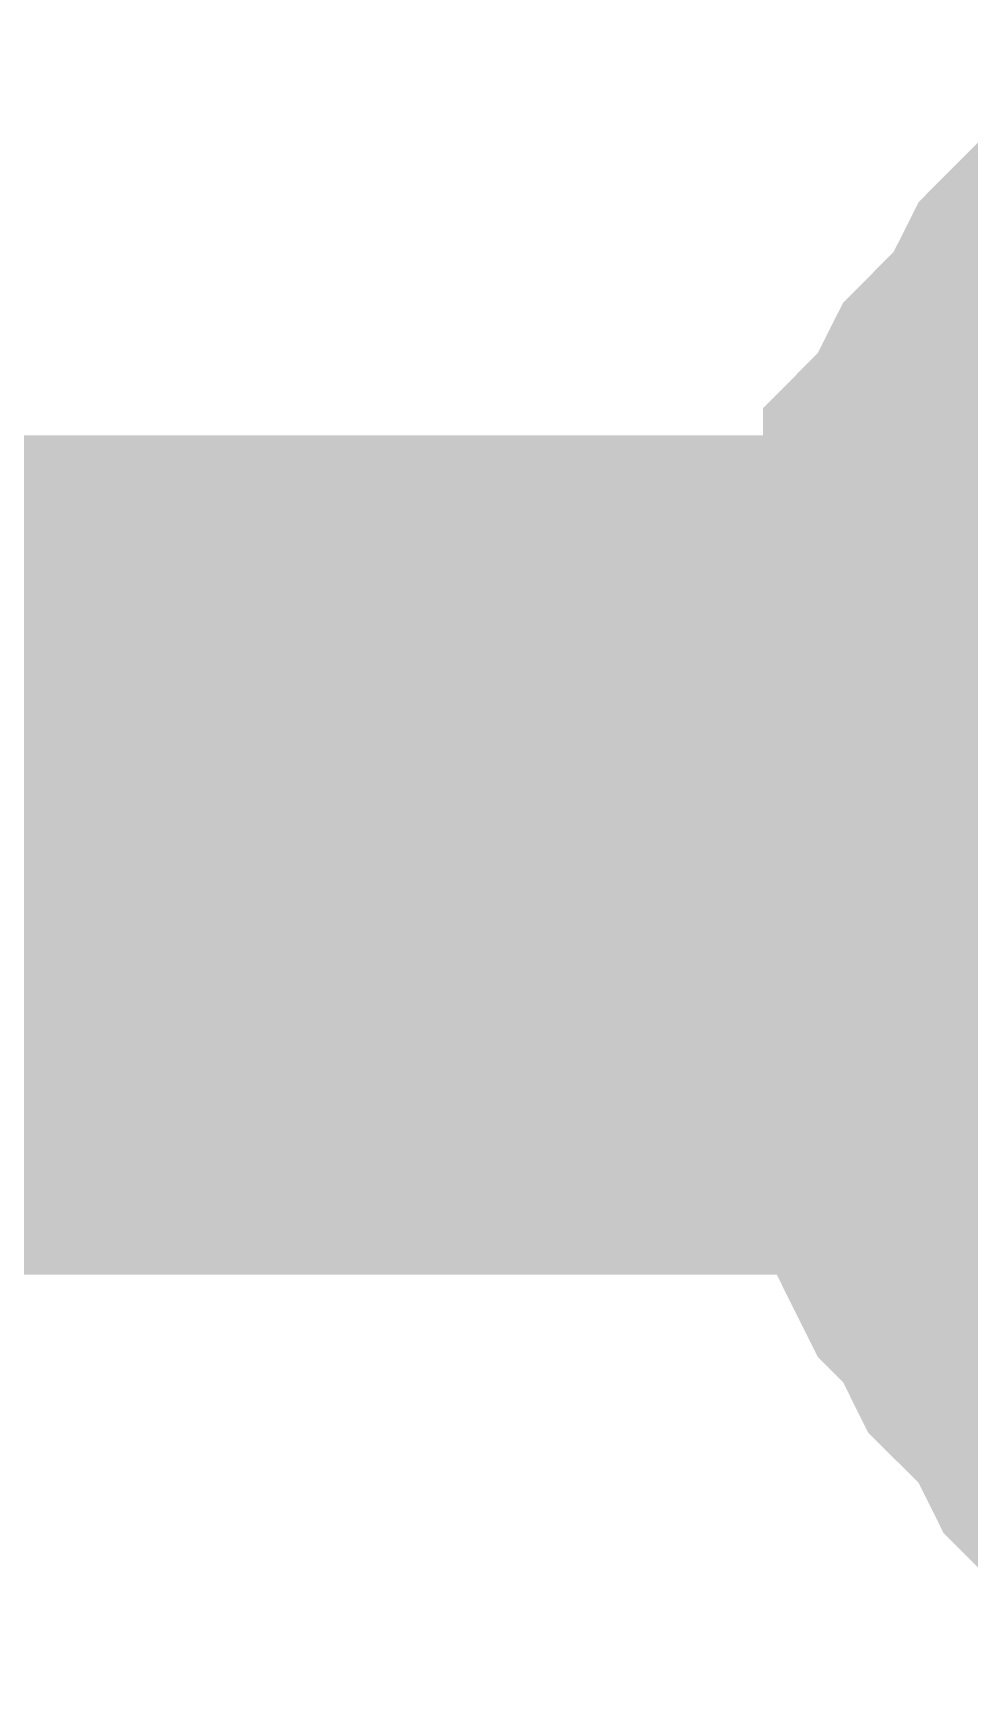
# Model space of a CAD drawing. Header units: inches. Extents: x 0 to 841, y 0 to 594.
# Drawn here: x 443.504 to 444.34, y 444.25 to 445.717 of the extents above; entities that cross this region are included whole.
import ezdxf

# ---------------------------------------------------------------- set-up
doc = ezdxf.new("R2010")
doc.units = ezdxf.units.IN
doc.layers.add('Sheet', color=255, linetype='Continuous')

msp = doc.modelspace()

# ---------------------------------------------------------------- linework, layer by layer
at = {"layer": 'Sheet'}
for points in [[(444.2379, 444.9834, 0.2997, 0.2997, 0), (444.2379, 445.0284, 0.2997, 0.2997, 0), (444.2379, 445.0733, 0.2997, 0.2997, 0), (444.2379, 445.0957, 0.2997, 0.2997, 0), (444.2604, 445.1407, 0.2997, 0.2997, 0), (444.2604, 445.1856, 0.2997, 0.2997, 0), (444.2828, 445.208, 0.2997, 0.2997, 0), (444.2828, 445.2529, 0.2997, 0.2997, 0), (444.3053, 445.2754, 0.2997, 0.2997, 0), (444.3053, 445.3203, 0.2997, 0.2997, 0), (444.3277, 445.3428, 0.2997, 0.2997, 0), (444.3502, 445.3877, 0.2997, 0.2997, 0), (444.3726, 445.4102, 0.2997, 0.2997, 0), (444.3951, 445.4326, 0.2997, 0.2997, 0), (444.4176, 445.4775, 0.2997, 0.2997, 0), (444.44, 445.5, 0.2997, 0.2997, 0), (444.4625, 445.5225, 0.2997, 0.2997, 0), (444.4849, 445.5449, 0.2997, 0.2997, 0), (444.5299, 445.5674, 0.2997, 0.2997, 0)], [(444.2379, 444.9834, 0.2997, 0.2997, 0), (444.2379, 445.0284, 0.2997, 0.2997, 0), (444.2379, 445.0733, 0.2997, 0.2997, 0), (444.2379, 445.0957, 0.2997, 0.2997, 0), (444.2604, 445.1407, 0.2997, 0.2997, 0), (444.2604, 445.1856, 0.2997, 0.2997, 0), (444.2828, 445.208, 0.2997, 0.2997, 0), (444.2828, 445.2529, 0.2997, 0.2997, 0), (444.3053, 445.2754, 0.2997, 0.2997, 0), (444.3053, 445.3203, 0.2997, 0.2997, 0), (444.3277, 445.3428, 0.2997, 0.2997, 0), (444.3502, 445.3877, 0.2997, 0.2997, 0), (444.3726, 445.4102, 0.2997, 0.2997, 0), (444.3951, 445.4326, 0.2997, 0.2997, 0), (444.4176, 445.4775, 0.2997, 0.2997, 0), (444.44, 445.5, 0.2997, 0.2997, 0), (444.4625, 445.5225, 0.2997, 0.2997, 0), (444.4849, 445.5449, 0.2997, 0.2997, 0), (444.5299, 445.5674, 0.2997, 0.2997, 0)], [(444.2379, 444.9834, 0.2997, 0.2997, 0), (444.2379, 445.0284, 0.2997, 0.2997, 0), (444.2379, 445.0733, 0.2997, 0.2997, 0), (444.2379, 445.0957, 0.2997, 0.2997, 0), (444.2604, 445.1407, 0.2997, 0.2997, 0), (444.2604, 445.1856, 0.2997, 0.2997, 0), (444.2828, 445.208, 0.2997, 0.2997, 0), (444.2828, 445.2529, 0.2997, 0.2997, 0), (444.3053, 445.2754, 0.2997, 0.2997, 0), (444.3053, 445.3203, 0.2997, 0.2997, 0), (444.3277, 445.3428, 0.2997, 0.2997, 0), (444.3502, 445.3877, 0.2997, 0.2997, 0), (444.3726, 445.4102, 0.2997, 0.2997, 0), (444.3951, 445.4326, 0.2997, 0.2997, 0), (444.4176, 445.4775, 0.2997, 0.2997, 0), (444.44, 445.5, 0.2997, 0.2997, 0), (444.4625, 445.5225, 0.2997, 0.2997, 0), (444.4849, 445.5449, 0.2997, 0.2997, 0), (444.5299, 445.5674, 0.2997, 0.2997, 0)], [(444.2379, 444.9834, 0.2997, 0.2997, 0), (444.2379, 445.0284, 0.2997, 0.2997, 0), (444.2379, 445.0733, 0.2997, 0.2997, 0), (444.2379, 445.0957, 0.2997, 0.2997, 0), (444.2604, 445.1407, 0.2997, 0.2997, 0), (444.2604, 445.1856, 0.2997, 0.2997, 0), (444.2828, 445.208, 0.2997, 0.2997, 0), (444.2828, 445.2529, 0.2997, 0.2997, 0), (444.3053, 445.2754, 0.2997, 0.2997, 0), (444.3053, 445.3203, 0.2997, 0.2997, 0), (444.3277, 445.3428, 0.2997, 0.2997, 0), (444.3502, 445.3877, 0.2997, 0.2997, 0), (444.3726, 445.4102, 0.2997, 0.2997, 0), (444.3951, 445.4326, 0.2997, 0.2997, 0), (444.4176, 445.4775, 0.2997, 0.2997, 0), (444.44, 445.5, 0.2997, 0.2997, 0), (444.4625, 445.5225, 0.2997, 0.2997, 0), (444.4849, 445.5449, 0.2997, 0.2997, 0), (444.5299, 445.5674, 0.2997, 0.2997, 0)], [(444.2379, 444.9834, 0.2997, 0.2997, 0), (444.2379, 445.0284, 0.2997, 0.2997, 0), (444.2379, 445.0733, 0.2997, 0.2997, 0), (444.2379, 445.0957, 0.2997, 0.2997, 0), (444.2604, 445.1407, 0.2997, 0.2997, 0), (444.2604, 445.1856, 0.2997, 0.2997, 0), (444.2828, 445.208, 0.2997, 0.2997, 0), (444.2828, 445.2529, 0.2997, 0.2997, 0), (444.3053, 445.2754, 0.2997, 0.2997, 0), (444.3053, 445.3203, 0.2997, 0.2997, 0), (444.3277, 445.3428, 0.2997, 0.2997, 0), (444.3502, 445.3877, 0.2997, 0.2997, 0), (444.3726, 445.4102, 0.2997, 0.2997, 0), (444.3951, 445.4326, 0.2997, 0.2997, 0), (444.4176, 445.4775, 0.2997, 0.2997, 0), (444.44, 445.5, 0.2997, 0.2997, 0), (444.4625, 445.5225, 0.2997, 0.2997, 0), (444.4849, 445.5449, 0.2997, 0.2997, 0), (444.5299, 445.5674, 0.2997, 0.2997, 0)], [(444.2379, 444.9834, 0.2997, 0.2997, 0), (444.2379, 445.0284, 0.2997, 0.2997, 0), (444.2379, 445.0733, 0.2997, 0.2997, 0), (444.2379, 445.0957, 0.2997, 0.2997, 0), (444.2604, 445.1407, 0.2997, 0.2997, 0), (444.2604, 445.1856, 0.2997, 0.2997, 0), (444.2828, 445.208, 0.2997, 0.2997, 0), (444.2828, 445.2529, 0.2997, 0.2997, 0), (444.3053, 445.2754, 0.2997, 0.2997, 0), (444.3053, 445.3203, 0.2997, 0.2997, 0), (444.3277, 445.3428, 0.2997, 0.2997, 0), (444.3502, 445.3877, 0.2997, 0.2997, 0), (444.3726, 445.4102, 0.2997, 0.2997, 0), (444.3951, 445.4326, 0.2997, 0.2997, 0), (444.4176, 445.4775, 0.2997, 0.2997, 0), (444.44, 445.5, 0.2997, 0.2997, 0), (444.4625, 445.5225, 0.2997, 0.2997, 0), (444.4849, 445.5449, 0.2997, 0.2997, 0), (444.5299, 445.5674, 0.2997, 0.2997, 0)], [(444.2379, 444.9834, 0.2997, 0.2997, 0), (444.2379, 445.0284, 0.2997, 0.2997, 0), (444.2379, 445.0733, 0.2997, 0.2997, 0), (444.2379, 445.0957, 0.2997, 0.2997, 0), (444.2604, 445.1407, 0.2997, 0.2997, 0), (444.2604, 445.1856, 0.2997, 0.2997, 0), (444.2828, 445.208, 0.2997, 0.2997, 0), (444.2828, 445.2529, 0.2997, 0.2997, 0), (444.3053, 445.2754, 0.2997, 0.2997, 0), (444.3053, 445.3203, 0.2997, 0.2997, 0), (444.3277, 445.3428, 0.2997, 0.2997, 0), (444.3502, 445.3877, 0.2997, 0.2997, 0), (444.3726, 445.4102, 0.2997, 0.2997, 0), (444.3951, 445.4326, 0.2997, 0.2997, 0), (444.4176, 445.4775, 0.2997, 0.2997, 0), (444.44, 445.5, 0.2997, 0.2997, 0), (444.4625, 445.5225, 0.2997, 0.2997, 0), (444.4849, 445.5449, 0.2997, 0.2997, 0), (444.5299, 445.5674, 0.2997, 0.2997, 0)], [(444.2379, 444.9834, 0.0991, 0.0991, 0), (444.2379, 445.0284, 0.0991, 0.0991, 0), (444.2379, 445.0733, 0.0991, 0.0991, 0), (444.2379, 445.0957, 0.0991, 0.0991, 0), (444.2604, 445.1407, 0.0991, 0.0991, 0), (444.2604, 445.1856, 0.0991, 0.0991, 0), (444.2828, 445.208, 0.0991, 0.0991, 0), (444.2828, 445.2529, 0.0991, 0.0991, 0), (444.3053, 445.2754, 0.0991, 0.0991, 0), (444.3053, 445.3203, 0.0991, 0.0991, 0), (444.3277, 445.3428, 0.0991, 0.0991, 0), (444.3502, 445.3877, 0.0991, 0.0991, 0), (444.3726, 445.4102, 0.0991, 0.0991, 0), (444.3951, 445.4326, 0.0991, 0.0991, 0)], [(444.2379, 444.9834, 0.0991, 0.0991, 0), (444.2379, 445.0284, 0.0991, 0.0991, 0), (444.2379, 445.0733, 0.0991, 0.0991, 0), (444.2379, 445.0957, 0.0991, 0.0991, 0), (444.2604, 445.1407, 0.0991, 0.0991, 0), (444.2604, 445.1856, 0.0991, 0.0991, 0), (444.2828, 445.208, 0.0991, 0.0991, 0), (444.2828, 445.2529, 0.0991, 0.0991, 0), (444.3053, 445.2754, 0.0991, 0.0991, 0), (444.3053, 445.3203, 0.0991, 0.0991, 0), (444.3277, 445.3428, 0.0991, 0.0991, 0), (444.3502, 445.3877, 0.0991, 0.0991, 0), (444.3726, 445.4102, 0.0991, 0.0991, 0), (444.3951, 445.4326, 0.0991, 0.0991, 0)], [(444.2379, 444.9834, 0.0991, 0.0991, 0), (444.2379, 445.0284, 0.0991, 0.0991, 0), (444.2379, 445.0733, 0.0991, 0.0991, 0), (444.2379, 445.0957, 0.0991, 0.0991, 0), (444.2604, 445.1407, 0.0991, 0.0991, 0), (444.2604, 445.1856, 0.0991, 0.0991, 0), (444.2828, 445.208, 0.0991, 0.0991, 0), (444.2828, 445.2529, 0.0991, 0.0991, 0), (444.3053, 445.2754, 0.0991, 0.0991, 0), (444.3053, 445.3203, 0.0991, 0.0991, 0), (444.3277, 445.3428, 0.0991, 0.0991, 0), (444.3502, 445.3877, 0.0991, 0.0991, 0), (444.3726, 445.4102, 0.0991, 0.0991, 0), (444.3951, 445.4326, 0.0991, 0.0991, 0)], [(444.2379, 444.9834, 0.0991, 0.0991, 0), (444.2379, 445.0284, 0.0991, 0.0991, 0), (444.2379, 445.0733, 0.0991, 0.0991, 0), (444.2379, 445.0957, 0.0991, 0.0991, 0), (444.2604, 445.1407, 0.0991, 0.0991, 0), (444.2604, 445.1856, 0.0991, 0.0991, 0), (444.2828, 445.208, 0.0991, 0.0991, 0), (444.2828, 445.2529, 0.0991, 0.0991, 0), (444.3053, 445.2754, 0.0991, 0.0991, 0), (444.3053, 445.3203, 0.0991, 0.0991, 0), (444.3277, 445.3428, 0.0991, 0.0991, 0), (444.3502, 445.3877, 0.0991, 0.0991, 0), (444.3726, 445.4102, 0.0991, 0.0991, 0), (444.3951, 445.4326, 0.0991, 0.0991, 0)], [(444.2379, 444.9834, 0.0991, 0.0991, 0), (444.2379, 445.0284, 0.0991, 0.0991, 0), (444.2379, 445.0733, 0.0991, 0.0991, 0), (444.2379, 445.0957, 0.0991, 0.0991, 0), (444.2604, 445.1407, 0.0991, 0.0991, 0), (444.2604, 445.1856, 0.0991, 0.0991, 0), (444.2828, 445.208, 0.0991, 0.0991, 0), (444.2828, 445.2529, 0.0991, 0.0991, 0), (444.3053, 445.2754, 0.0991, 0.0991, 0), (444.3053, 445.3203, 0.0991, 0.0991, 0), (444.3277, 445.3428, 0.0991, 0.0991, 0), (444.3502, 445.3877, 0.0991, 0.0991, 0), (444.3726, 445.4102, 0.0991, 0.0991, 0), (444.3951, 445.4326, 0.0991, 0.0991, 0)], [(444.2379, 444.9834, 0.0991, 0.0991, 0), (444.2379, 445.0284, 0.0991, 0.0991, 0), (444.2379, 445.0733, 0.0991, 0.0991, 0), (444.2379, 445.0957, 0.0991, 0.0991, 0), (444.2604, 445.1407, 0.0991, 0.0991, 0), (444.2604, 445.1856, 0.0991, 0.0991, 0), (444.2828, 445.208, 0.0991, 0.0991, 0), (444.2828, 445.2529, 0.0991, 0.0991, 0), (444.3053, 445.2754, 0.0991, 0.0991, 0), (444.3053, 445.3203, 0.0991, 0.0991, 0), (444.3277, 445.3428, 0.0991, 0.0991, 0), (444.3502, 445.3877, 0.0991, 0.0991, 0), (444.3726, 445.4102, 0.0991, 0.0991, 0), (444.3951, 445.4326, 0.0991, 0.0991, 0)], [(444.2379, 444.9834, 0.0991, 0.0991, 0), (444.2379, 445.0284, 0.0991, 0.0991, 0), (444.2379, 445.0733, 0.0991, 0.0991, 0), (444.2379, 445.0957, 0.0991, 0.0991, 0), (444.2604, 445.1407, 0.0991, 0.0991, 0), (444.2604, 445.1856, 0.0991, 0.0991, 0), (444.2828, 445.208, 0.0991, 0.0991, 0), (444.2828, 445.2529, 0.0991, 0.0991, 0), (444.3053, 445.2754, 0.0991, 0.0991, 0), (444.3053, 445.3203, 0.0991, 0.0991, 0), (444.3277, 445.3428, 0.0991, 0.0991, 0), (444.3502, 445.3877, 0.0991, 0.0991, 0), (444.3726, 445.4102, 0.0991, 0.0991, 0), (444.3951, 445.4326, 0.0991, 0.0991, 0)], [(440.0158, 444.9834, 0.7493, 0.7493, 0), (445.0015, 444.9834, 0.7493, 0.7493, 0)], [(440.0158, 444.9834, 0.7493, 0.7493, 0), (445.0015, 444.9834, 0.7493, 0.7493, 0)], [(440.0158, 444.9834, 0.2997, 0.2997, 0), (445.0015, 444.9834, 0.2997, 0.2997, 0)], [(444.5299, 444.3995, 0.2997, 0.2997, 0), (444.4849, 444.422, 0.2997, 0.2997, 0), (444.4625, 444.4444, 0.2997, 0.2997, 0), (444.44, 444.4669, 0.2997, 0.2997, 0), (444.4176, 444.5118, 0.2997, 0.2997, 0), (444.3951, 444.5343, 0.2997, 0.2997, 0), (444.3726, 444.5567, 0.2997, 0.2997, 0), (444.3502, 444.6016, 0.2997, 0.2997, 0), (444.3277, 444.6241, 0.2997, 0.2997, 0), (444.3053, 444.669, 0.2997, 0.2997, 0), (444.3053, 444.6915, 0.2997, 0.2997, 0), (444.2828, 444.7364, 0.2997, 0.2997, 0), (444.2828, 444.7588, 0.2997, 0.2997, 0), (444.2604, 444.8038, 0.2997, 0.2997, 0), (444.2604, 444.8262, 0.2997, 0.2997, 0), (444.2379, 444.8711, 0.2997, 0.2997, 0), (444.2379, 444.9161, 0.2997, 0.2997, 0), (444.2379, 444.9385, 0.2997, 0.2997, 0), (444.2379, 444.9834, 0.2997, 0.2997, 0)], [(444.2379, 444.9834, 0.2997, 0.2997, 0), (444.2379, 444.9834, 0.2997, 0.2997, 0)], [(444.5299, 444.3995, 0.2997, 0.2997, 0), (444.4849, 444.422, 0.2997, 0.2997, 0), (444.4625, 444.4444, 0.2997, 0.2997, 0), (444.44, 444.4669, 0.2997, 0.2997, 0), (444.4176, 444.5118, 0.2997, 0.2997, 0), (444.3951, 444.5343, 0.2997, 0.2997, 0), (444.3726, 444.5567, 0.2997, 0.2997, 0), (444.3502, 444.6016, 0.2997, 0.2997, 0), (444.3277, 444.6241, 0.2997, 0.2997, 0), (444.3053, 444.669, 0.2997, 0.2997, 0), (444.3053, 444.6915, 0.2997, 0.2997, 0), (444.2828, 444.7364, 0.2997, 0.2997, 0), (444.2828, 444.7588, 0.2997, 0.2997, 0), (444.2604, 444.8038, 0.2997, 0.2997, 0), (444.2604, 444.8262, 0.2997, 0.2997, 0), (444.2379, 444.8711, 0.2997, 0.2997, 0), (444.2379, 444.9161, 0.2997, 0.2997, 0), (444.2379, 444.9385, 0.2997, 0.2997, 0), (444.2379, 444.9834, 0.2997, 0.2997, 0)], [(444.2379, 444.9834, 0.2997, 0.2997, 0), (444.2379, 444.9834, 0.2997, 0.2997, 0)], [(444.5299, 444.3995, 0.2997, 0.2997, 0), (444.4849, 444.422, 0.2997, 0.2997, 0), (444.4625, 444.4444, 0.2997, 0.2997, 0), (444.44, 444.4669, 0.2997, 0.2997, 0), (444.4176, 444.5118, 0.2997, 0.2997, 0), (444.3951, 444.5343, 0.2997, 0.2997, 0), (444.3726, 444.5567, 0.2997, 0.2997, 0), (444.3502, 444.6016, 0.2997, 0.2997, 0), (444.3277, 444.6241, 0.2997, 0.2997, 0), (444.3053, 444.669, 0.2997, 0.2997, 0), (444.3053, 444.6915, 0.2997, 0.2997, 0), (444.2828, 444.7364, 0.2997, 0.2997, 0), (444.2828, 444.7588, 0.2997, 0.2997, 0), (444.2604, 444.8038, 0.2997, 0.2997, 0), (444.2604, 444.8262, 0.2997, 0.2997, 0), (444.2379, 444.8711, 0.2997, 0.2997, 0), (444.2379, 444.9161, 0.2997, 0.2997, 0), (444.2379, 444.9385, 0.2997, 0.2997, 0), (444.2379, 444.9834, 0.2997, 0.2997, 0)], [(444.2379, 444.9834, 0.2997, 0.2997, 0), (444.2379, 444.9834, 0.2997, 0.2997, 0)], [(444.5299, 444.3995, 0.2997, 0.2997, 0), (444.4849, 444.422, 0.2997, 0.2997, 0), (444.4625, 444.4444, 0.2997, 0.2997, 0), (444.44, 444.4669, 0.2997, 0.2997, 0), (444.4176, 444.5118, 0.2997, 0.2997, 0), (444.3951, 444.5343, 0.2997, 0.2997, 0), (444.3726, 444.5567, 0.2997, 0.2997, 0), (444.3502, 444.6016, 0.2997, 0.2997, 0), (444.3277, 444.6241, 0.2997, 0.2997, 0), (444.3053, 444.669, 0.2997, 0.2997, 0), (444.3053, 444.6915, 0.2997, 0.2997, 0), (444.2828, 444.7364, 0.2997, 0.2997, 0), (444.2828, 444.7588, 0.2997, 0.2997, 0), (444.2604, 444.8038, 0.2997, 0.2997, 0), (444.2604, 444.8262, 0.2997, 0.2997, 0), (444.2379, 444.8711, 0.2997, 0.2997, 0), (444.2379, 444.9161, 0.2997, 0.2997, 0), (444.2379, 444.9385, 0.2997, 0.2997, 0), (444.2379, 444.9834, 0.2997, 0.2997, 0)], [(444.2379, 444.9834, 0.2997, 0.2997, 0), (444.2379, 444.9834, 0.2997, 0.2997, 0)], [(444.5299, 444.3995, 0.2997, 0.2997, 0), (444.4849, 444.422, 0.2997, 0.2997, 0), (444.4625, 444.4444, 0.2997, 0.2997, 0), (444.44, 444.4669, 0.2997, 0.2997, 0), (444.4176, 444.5118, 0.2997, 0.2997, 0), (444.3951, 444.5343, 0.2997, 0.2997, 0), (444.3726, 444.5567, 0.2997, 0.2997, 0), (444.3502, 444.6016, 0.2997, 0.2997, 0), (444.3277, 444.6241, 0.2997, 0.2997, 0), (444.3053, 444.669, 0.2997, 0.2997, 0), (444.3053, 444.6915, 0.2997, 0.2997, 0), (444.2828, 444.7364, 0.2997, 0.2997, 0), (444.2828, 444.7588, 0.2997, 0.2997, 0), (444.2604, 444.8038, 0.2997, 0.2997, 0), (444.2604, 444.8262, 0.2997, 0.2997, 0), (444.2379, 444.8711, 0.2997, 0.2997, 0), (444.2379, 444.9161, 0.2997, 0.2997, 0), (444.2379, 444.9385, 0.2997, 0.2997, 0), (444.2379, 444.9834, 0.2997, 0.2997, 0)], [(444.2379, 444.9834, 0.2997, 0.2997, 0), (444.2379, 444.9834, 0.2997, 0.2997, 0)], [(444.5299, 444.3995, 0.2997, 0.2997, 0), (444.4849, 444.422, 0.2997, 0.2997, 0), (444.4625, 444.4444, 0.2997, 0.2997, 0), (444.44, 444.4669, 0.2997, 0.2997, 0), (444.4176, 444.5118, 0.2997, 0.2997, 0), (444.3951, 444.5343, 0.2997, 0.2997, 0), (444.3726, 444.5567, 0.2997, 0.2997, 0), (444.3502, 444.6016, 0.2997, 0.2997, 0), (444.3277, 444.6241, 0.2997, 0.2997, 0), (444.3053, 444.669, 0.2997, 0.2997, 0), (444.3053, 444.6915, 0.2997, 0.2997, 0), (444.2828, 444.7364, 0.2997, 0.2997, 0), (444.2828, 444.7588, 0.2997, 0.2997, 0), (444.2604, 444.8038, 0.2997, 0.2997, 0), (444.2604, 444.8262, 0.2997, 0.2997, 0), (444.2379, 444.8711, 0.2997, 0.2997, 0), (444.2379, 444.9161, 0.2997, 0.2997, 0), (444.2379, 444.9385, 0.2997, 0.2997, 0), (444.2379, 444.9834, 0.2997, 0.2997, 0)], [(444.2379, 444.9834, 0.2997, 0.2997, 0), (444.2379, 444.9834, 0.2997, 0.2997, 0)], [(444.5299, 444.3995, 0.2997, 0.2997, 0), (444.4849, 444.422, 0.2997, 0.2997, 0), (444.4625, 444.4444, 0.2997, 0.2997, 0), (444.44, 444.4669, 0.2997, 0.2997, 0), (444.4176, 444.5118, 0.2997, 0.2997, 0), (444.3951, 444.5343, 0.2997, 0.2997, 0), (444.3726, 444.5567, 0.2997, 0.2997, 0), (444.3502, 444.6016, 0.2997, 0.2997, 0), (444.3277, 444.6241, 0.2997, 0.2997, 0), (444.3053, 444.669, 0.2997, 0.2997, 0), (444.3053, 444.6915, 0.2997, 0.2997, 0), (444.2828, 444.7364, 0.2997, 0.2997, 0), (444.2828, 444.7588, 0.2997, 0.2997, 0), (444.2604, 444.8038, 0.2997, 0.2997, 0), (444.2604, 444.8262, 0.2997, 0.2997, 0), (444.2379, 444.8711, 0.2997, 0.2997, 0), (444.2379, 444.9161, 0.2997, 0.2997, 0), (444.2379, 444.9385, 0.2997, 0.2997, 0), (444.2379, 444.9834, 0.2997, 0.2997, 0)], [(444.2379, 444.9834, 0.2997, 0.2997, 0), (444.2379, 444.9834, 0.2997, 0.2997, 0)], [(444.3951, 444.5343, 0.0991, 0.0991, 0), (444.3726, 444.5567, 0.0991, 0.0991, 0), (444.3502, 444.6016, 0.0991, 0.0991, 0), (444.3277, 444.6241, 0.0991, 0.0991, 0), (444.3053, 444.669, 0.0991, 0.0991, 0), (444.3053, 444.6915, 0.0991, 0.0991, 0), (444.2828, 444.7364, 0.0991, 0.0991, 0), (444.2828, 444.7588, 0.0991, 0.0991, 0), (444.2604, 444.8038, 0.0991, 0.0991, 0), (444.2604, 444.8262, 0.0991, 0.0991, 0), (444.2379, 444.8711, 0.0991, 0.0991, 0), (444.2379, 444.9161, 0.0991, 0.0991, 0), (444.2379, 444.9385, 0.0991, 0.0991, 0), (444.2379, 444.9834, 0.0991, 0.0991, 0)], [(444.2379, 444.9834, 0.0991, 0.0991, 0), (444.2379, 444.9834, 0.0991, 0.0991, 0)], [(444.3951, 444.5343, 0.0991, 0.0991, 0), (444.3726, 444.5567, 0.0991, 0.0991, 0), (444.3502, 444.6016, 0.0991, 0.0991, 0), (444.3277, 444.6241, 0.0991, 0.0991, 0), (444.3053, 444.669, 0.0991, 0.0991, 0), (444.3053, 444.6915, 0.0991, 0.0991, 0), (444.2828, 444.7364, 0.0991, 0.0991, 0), (444.2828, 444.7588, 0.0991, 0.0991, 0), (444.2604, 444.8038, 0.0991, 0.0991, 0), (444.2604, 444.8262, 0.0991, 0.0991, 0), (444.2379, 444.8711, 0.0991, 0.0991, 0), (444.2379, 444.9161, 0.0991, 0.0991, 0), (444.2379, 444.9385, 0.0991, 0.0991, 0), (444.2379, 444.9834, 0.0991, 0.0991, 0)], [(444.2379, 444.9834, 0.0991, 0.0991, 0), (444.2379, 444.9834, 0.0991, 0.0991, 0)], [(444.3951, 444.5343, 0.0991, 0.0991, 0), (444.3726, 444.5567, 0.0991, 0.0991, 0), (444.3502, 444.6016, 0.0991, 0.0991, 0), (444.3277, 444.6241, 0.0991, 0.0991, 0), (444.3053, 444.669, 0.0991, 0.0991, 0), (444.3053, 444.6915, 0.0991, 0.0991, 0), (444.2828, 444.7364, 0.0991, 0.0991, 0), (444.2828, 444.7588, 0.0991, 0.0991, 0), (444.2604, 444.8038, 0.0991, 0.0991, 0), (444.2604, 444.8262, 0.0991, 0.0991, 0), (444.2379, 444.8711, 0.0991, 0.0991, 0), (444.2379, 444.9161, 0.0991, 0.0991, 0), (444.2379, 444.9385, 0.0991, 0.0991, 0), (444.2379, 444.9834, 0.0991, 0.0991, 0)], [(444.2379, 444.9834, 0.0991, 0.0991, 0), (444.2379, 444.9834, 0.0991, 0.0991, 0)], [(444.3951, 444.5343, 0.0991, 0.0991, 0), (444.3726, 444.5567, 0.0991, 0.0991, 0), (444.3502, 444.6016, 0.0991, 0.0991, 0), (444.3277, 444.6241, 0.0991, 0.0991, 0), (444.3053, 444.669, 0.0991, 0.0991, 0), (444.3053, 444.6915, 0.0991, 0.0991, 0), (444.2828, 444.7364, 0.0991, 0.0991, 0), (444.2828, 444.7588, 0.0991, 0.0991, 0), (444.2604, 444.8038, 0.0991, 0.0991, 0), (444.2604, 444.8262, 0.0991, 0.0991, 0), (444.2379, 444.8711, 0.0991, 0.0991, 0), (444.2379, 444.9161, 0.0991, 0.0991, 0), (444.2379, 444.9385, 0.0991, 0.0991, 0), (444.2379, 444.9834, 0.0991, 0.0991, 0)], [(444.2379, 444.9834, 0.0991, 0.0991, 0), (444.2379, 444.9834, 0.0991, 0.0991, 0)], [(444.3951, 444.5343, 0.0991, 0.0991, 0), (444.3726, 444.5567, 0.0991, 0.0991, 0), (444.3502, 444.6016, 0.0991, 0.0991, 0), (444.3277, 444.6241, 0.0991, 0.0991, 0), (444.3053, 444.669, 0.0991, 0.0991, 0), (444.3053, 444.6915, 0.0991, 0.0991, 0), (444.2828, 444.7364, 0.0991, 0.0991, 0), (444.2828, 444.7588, 0.0991, 0.0991, 0), (444.2604, 444.8038, 0.0991, 0.0991, 0), (444.2604, 444.8262, 0.0991, 0.0991, 0), (444.2379, 444.8711, 0.0991, 0.0991, 0), (444.2379, 444.9161, 0.0991, 0.0991, 0), (444.2379, 444.9385, 0.0991, 0.0991, 0), (444.2379, 444.9834, 0.0991, 0.0991, 0)], [(444.2379, 444.9834, 0.0991, 0.0991, 0), (444.2379, 444.9834, 0.0991, 0.0991, 0)], [(444.3951, 444.5343, 0.0991, 0.0991, 0), (444.3726, 444.5567, 0.0991, 0.0991, 0), (444.3502, 444.6016, 0.0991, 0.0991, 0), (444.3277, 444.6241, 0.0991, 0.0991, 0), (444.3053, 444.669, 0.0991, 0.0991, 0), (444.3053, 444.6915, 0.0991, 0.0991, 0), (444.2828, 444.7364, 0.0991, 0.0991, 0), (444.2828, 444.7588, 0.0991, 0.0991, 0), (444.2604, 444.8038, 0.0991, 0.0991, 0), (444.2604, 444.8262, 0.0991, 0.0991, 0), (444.2379, 444.8711, 0.0991, 0.0991, 0), (444.2379, 444.9161, 0.0991, 0.0991, 0), (444.2379, 444.9385, 0.0991, 0.0991, 0), (444.2379, 444.9834, 0.0991, 0.0991, 0)], [(444.2379, 444.9834, 0.0991, 0.0991, 0), (444.2379, 444.9834, 0.0991, 0.0991, 0)], [(444.3951, 444.5343, 0.0991, 0.0991, 0), (444.3726, 444.5567, 0.0991, 0.0991, 0), (444.3502, 444.6016, 0.0991, 0.0991, 0), (444.3277, 444.6241, 0.0991, 0.0991, 0), (444.3053, 444.669, 0.0991, 0.0991, 0), (444.3053, 444.6915, 0.0991, 0.0991, 0), (444.2828, 444.7364, 0.0991, 0.0991, 0), (444.2828, 444.7588, 0.0991, 0.0991, 0), (444.2604, 444.8038, 0.0991, 0.0991, 0), (444.2604, 444.8262, 0.0991, 0.0991, 0), (444.2379, 444.8711, 0.0991, 0.0991, 0), (444.2379, 444.9161, 0.0991, 0.0991, 0), (444.2379, 444.9385, 0.0991, 0.0991, 0), (444.2379, 444.9834, 0.0991, 0.0991, 0)], [(444.2379, 444.9834, 0.0991, 0.0991, 0), (444.2379, 444.9834, 0.0991, 0.0991, 0)]]:
    msp.add_lwpolyline(points, format="xyseb", dxfattribs=at)

doc.saveas('drawing.dxf')
